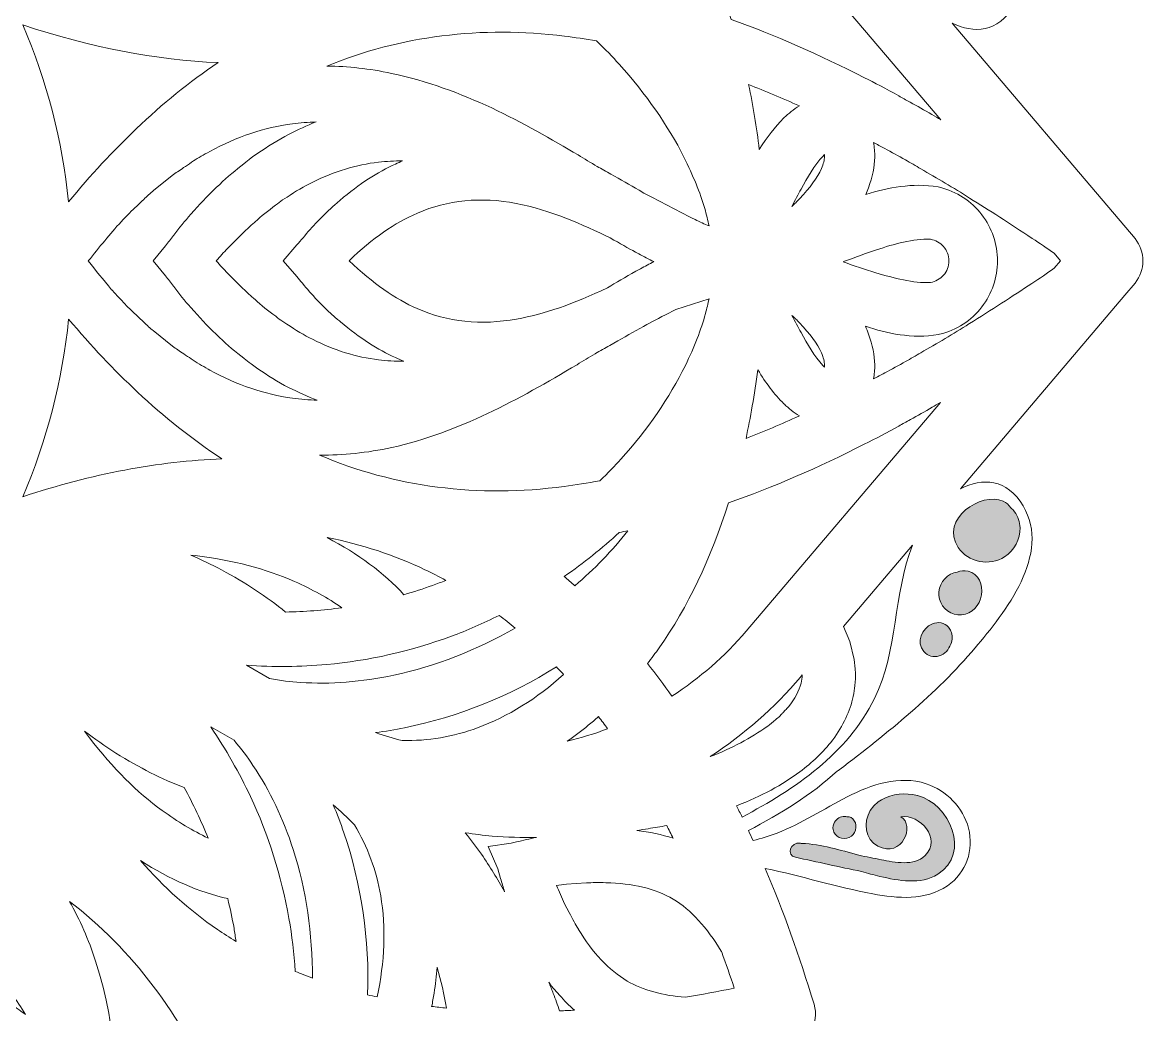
# Model space of a CAD drawing. Header units: millimetres. Extents: x -197 to 1097, y -667 to 136.
# Drawn here: x 449 to 578.5, y -138.4 to -24.1 of the extents above; entities that cross this region are included whole.
import ezdxf

# ---------------------------------------------------------------- set-up
doc = ezdxf.new("R2010")
doc.units = ezdxf.units.MM
doc.header["$MEASUREMENT"] = 0
doc.layers.add('engraving', color=7, linetype='Continuous')
doc.layers.add('Layer 5', color=7, linetype='Continuous')

# ---------------------------------------------------------------- blocks, each defined once
blk = doc.blocks.new('block 2')
at = {"layer": 'engraving'}
h = blk.add_hatch(color=1, dxfattribs=at)
h.dxf.hatch_style = 2
edge = h.paths.add_edge_path()
edge.add_spline(control_points=[(563.37, -80.45), (563.24, -80.27), (563.1, -80.12), (562.95, -79.99), (562.71, -79.65), (562.4, -79.4), (562.05, -79.24), (559.53, -78.1), (554.73, -81.27), (556.86, -84.55), (558, -86.31), (560.49, -86.74), (562.22, -85.63), (563.35, -84.9), (564.03, -83.58), (563.99, -82.28), (563.97, -81.64), (563.78, -81.01), (563.37, -80.45)], knot_values=[0, 0, 0, 0, 1, 1, 1, 2, 2, 2, 3, 3, 3, 4, 4, 4, 5, 5, 5, 6, 6, 6, 6], degree=3, periodic=1)
h = blk.add_hatch(color=1, dxfattribs=at)
h.dxf.hatch_style = 2
edge = h.paths.add_edge_path()
edge.add_spline(control_points=[(558.01, -87.3), (557.58, -87.2), (557.15, -87.24), (556.76, -87.39), (556.49, -87.43), (556.23, -87.51), (555.99, -87.64), (554.96, -88.18), (554.4, -89.37), (554.7, -90.51), (555.01, -91.64), (556.07, -92.41), (557.24, -92.33), (558.5, -92.24), (559.36, -91.23), (559.55, -90.03), (559.74, -88.86), (559.25, -87.6), (558.01, -87.3)], knot_values=[0, 0, 0, 0, 1, 1, 1, 2, 2, 2, 3, 3, 3, 4, 4, 4, 5, 5, 5, 6, 6, 6, 6], degree=3, periodic=1)
h = blk.add_hatch(color=1, dxfattribs=at)
h.dxf.hatch_style = 2
edge = h.paths.add_edge_path()
edge.add_spline(control_points=[(554.68, -97.06), (555.33, -96.86), (555.77, -96.31), (556.02, -95.7), (556.22, -95.21), (556.26, -94.65), (556.01, -94.2), (555.95, -94.03), (555.87, -93.88), (555.76, -93.75), (555.3, -93.2), (554.54, -93.09), (553.89, -93.36), (552.65, -93.87), (551.98, -95.45), (552.92, -96.55), (553.36, -97.06), (554.04, -97.26), (554.68, -97.06)], knot_values=[0, 0, 0, 0, 1, 1, 1, 2, 2, 2, 3, 3, 3, 4, 4, 4, 5, 5, 5, 6, 6, 6, 6], degree=3, periodic=1)
h = blk.add_hatch(color=1, dxfattribs=at)
h.dxf.hatch_style = 2
edge = h.paths.add_edge_path()
edge.add_spline(control_points=[(552.19, -113.13), (552.17, -113.13), (552.15, -113.13), (552.13, -113.12), (550.83, -112.8), (549.24, -112.93), (548.03, -113.63), (547.51, -113.93), (547.05, -114.35), (546.73, -114.88), (545.91, -116.22), (546.12, -118.2), (547.59, -118.96), (550.45, -120.43), (551.91, -116.55), (550.27, -115.59), (552.43, -115.29), (555.02, -118.07), (553.05, -120.06), (551.79, -121.33), (549.51, -120.82), (548.02, -120.54), (547.14, -120.37), (546.27, -120.2), (545.4, -120.03), (543.26, -119.4), (541.13, -118.78), (538.84, -118.65), (538.81, -118.65), (538.78, -118.66), (538.75, -118.66), (538.71, -118.65), (538.67, -118.64), (538.64, -118.64), (537.56, -118.42), (537.01, -120.04), (538.1, -120.26), (540.63, -120.77), (543.17, -121.39), (545.72, -121.89), (546.42, -122.09), (547.13, -122.29), (547.85, -122.46), (549.95, -122.95), (552.54, -123.44), (554.52, -122.21), (558.39, -119.78), (555.83, -114.09), (552.19, -113.13)], knot_values=[0, 0, 0, 0, 1, 1, 1, 2, 2, 2, 3, 3, 3, 4, 4, 4, 5, 5, 5, 6, 6, 6, 7, 7, 7, 8, 8, 8, 9, 9, 9, 10, 10, 10, 11, 11, 11, 12, 12, 12, 13, 13, 13, 14, 14, 14, 15, 15, 15, 16, 16, 16, 16], degree=3, periodic=1)
h = blk.add_hatch(color=1, dxfattribs=at)
h.dxf.hatch_style = 2
edge = h.paths.add_edge_path()
edge.add_spline(control_points=[(544.31, -117.96), (545.01, -117.65), (545.31, -116.67), (544.89, -116.04), (544.68, -115.73), (544.38, -115.56), (544.03, -115.6), (543.95, -115.58), (543.88, -115.56), (543.79, -115.56), (543.79, -115.56), (543.79, -115.56), (543.79, -115.56), (543.29, -115.52), (542.86, -115.8), (542.62, -116.21), (542.47, -116.46), (542.4, -116.77), (542.45, -117.07), (542.59, -117.91), (543.56, -118.3), (544.31, -117.96)], knot_values=[0, 0, 0, 0, 1, 1, 1, 2, 2, 2, 3, 3, 3, 4, 4, 4, 5, 5, 5, 6, 6, 6, 7, 7, 7, 7], degree=3, periodic=1)
at = {"layer": 'engraving', "lineweight": 0}
for points, knots in [([(563.37, -80.45), (563.24, -80.27), (563.1, -80.12), (562.95, -79.99), (562.71, -79.65), (562.4, -79.4), (562.05, -79.24), (559.53, -78.1), (554.73, -81.27), (556.86, -84.55), (558, -86.31), (560.49, -86.74), (562.22, -85.63), (563.35, -84.9), (564.03, -83.58), (563.99, -82.28), (563.97, -81.64), (563.78, -81.01), (563.37, -80.45)], [0, 0, 0, 0, 1, 1, 1, 2, 2, 2, 3, 3, 3, 4, 4, 4, 5, 5, 5, 6, 6, 6, 6]), ([(558.01, -87.3), (557.58, -87.2), (557.15, -87.24), (556.76, -87.39), (556.49, -87.43), (556.23, -87.51), (555.99, -87.64), (554.96, -88.18), (554.4, -89.37), (554.7, -90.51), (555.01, -91.64), (556.07, -92.41), (557.24, -92.33), (558.5, -92.24), (559.36, -91.23), (559.55, -90.03), (559.74, -88.86), (559.25, -87.6), (558.01, -87.3)], [0, 0, 0, 0, 1, 1, 1, 2, 2, 2, 3, 3, 3, 4, 4, 4, 5, 5, 5, 6, 6, 6, 6]), ([(554.68, -97.06), (555.33, -96.86), (555.77, -96.31), (556.02, -95.7), (556.22, -95.21), (556.26, -94.65), (556.01, -94.2), (555.95, -94.03), (555.87, -93.88), (555.76, -93.75), (555.3, -93.2), (554.54, -93.09), (553.89, -93.36), (552.65, -93.87), (551.98, -95.45), (552.92, -96.55), (553.36, -97.06), (554.04, -97.26), (554.68, -97.06)], [0, 0, 0, 0, 1, 1, 1, 2, 2, 2, 3, 3, 3, 4, 4, 4, 5, 5, 5, 6, 6, 6, 6]), ([(552.19, -113.13), (552.17, -113.13), (552.15, -113.13), (552.13, -113.12), (550.83, -112.8), (549.24, -112.93), (548.03, -113.63), (547.51, -113.93), (547.05, -114.35), (546.73, -114.88), (545.91, -116.22), (546.12, -118.2), (547.59, -118.96), (550.45, -120.43), (551.91, -116.55), (550.27, -115.59), (552.43, -115.29), (555.02, -118.07), (553.05, -120.06), (551.79, -121.33), (549.51, -120.82), (548.02, -120.54), (547.14, -120.37), (546.27, -120.2), (545.4, -120.03), (543.26, -119.4), (541.13, -118.78), (538.84, -118.65), (538.81, -118.65), (538.78, -118.66), (538.75, -118.66), (538.71, -118.65), (538.67, -118.64), (538.64, -118.64), (537.56, -118.42), (537.01, -120.04), (538.1, -120.26), (540.63, -120.77), (543.17, -121.39), (545.72, -121.89), (546.42, -122.09), (547.13, -122.29), (547.85, -122.46), (549.95, -122.95), (552.54, -123.44), (554.52, -122.21), (558.39, -119.78), (555.83, -114.09), (552.19, -113.13)], [0, 0, 0, 0, 1, 1, 1, 2, 2, 2, 3, 3, 3, 4, 4, 4, 5, 5, 5, 6, 6, 6, 7, 7, 7, 8, 8, 8, 9, 9, 9, 10, 10, 10, 11, 11, 11, 12, 12, 12, 13, 13, 13, 14, 14, 14, 15, 15, 15, 16, 16, 16, 16]), ([(544.31, -117.96), (545.01, -117.65), (545.31, -116.67), (544.89, -116.04), (544.68, -115.73), (544.38, -115.56), (544.03, -115.6), (543.95, -115.58), (543.88, -115.56), (543.79, -115.56), (543.79, -115.56), (543.79, -115.56), (543.79, -115.56), (543.29, -115.52), (542.86, -115.8), (542.62, -116.21), (542.47, -116.46), (542.4, -116.77), (542.45, -117.07), (542.59, -117.91), (543.56, -118.3), (544.31, -117.96)], [0, 0, 0, 0, 1, 1, 1, 2, 2, 2, 3, 3, 3, 4, 4, 4, 5, 5, 5, 6, 6, 6, 7, 7, 7, 7])]:
    blk.add_open_spline(points, degree=3, knots=knots, dxfattribs=at)

msp = doc.modelspace()

# ---------------------------------------------------------------- linework, layer by layer
at = {"layer": 'Layer 5', "lineweight": 0}
for points, knots in [([(577.26, -48.98), (577.26, -48.98), (556.16, -24.14), (556.16, -24.14), (558.66, -25.37), (561.46, -25.24), (563.31, -22.13), (566.59, -16.58), (561.23, -9.82), (557.77, -5.76), (553.22, -0.39), (547.68, 4.04), (542.12, 8.3), (542.05, 8.35), (541.99, 8.38), (541.92, 8.41), (539.24, 10.86), (536.13, 12.85), (532.93, 14.61), (533.15, 15.09), (533.37, 15.57), (533.59, 16.05), (534.04, 15.91), (534.5, 15.76), (534.95, 15.58), (537.78, 14.45), (540.34, 12.81), (543.03, 11.41), (545.81, 9.98), (549.04, 8.88), (552.11, 9.89), (554.45, 10.66), (556.4, 12.63), (557, 15.01), (557.64, 17.52), (556.78, 20.13), (554.58, 21.64), (552.02, 23.39), (548.84, 23.11), (545.98, 22.58), (542.37, 21.91), (538.84, 20.85), (535.28, 20.02), (537.09, 24.45), (538.75, 29.15), (540.25, 34.11), (540.57, 35.17), (540.43, 36.35), (539.86, 37.34), (539.29, 38.32), (538.34, 39.04), (537.25, 39.29), (531.4, 40.66), (525.73, 41.67), (520.3, 42.32), (523.17, 45.55), (526.39, 48.49), (529.22, 51.79), (531.11, 54), (532.93, 56.62), (532.7, 59.71), (532.5, 62.37), (530.67, 64.42), (528.17, 65.12), (525.81, 65.79), (523.13, 65.09), (521.29, 63.45), (518.88, 61.29), (518.22, 57.94), (518.07, 54.82), (517.93, 51.79), (518.07, 48.75), (517.64, 45.74), (517.49, 44.69), (517.24, 43.67), (516.92, 42.68), (516.53, 42.71), (516.13, 42.76), (515.74, 42.79), (515.91, 46.98), (515.82, 51.27), (514.92, 55.37), (514.92, 55.43), (514.93, 55.51), (514.91, 55.59), (514.01, 62.54), (512.94, 69.55), (510.57, 76.17), (508.78, 81.2), (505.61, 89.22), (499.16, 89.15), (495.82, 89.11), (494.27, 87.09), (493.91, 84.59), (493.91, 84.59), (484.42, 111.18), (484.42, 111.18), (484.42, 111.18), (483.8, 112.89), (483.8, 112.89), (483.1, 114.68), (481.28, 115.73), (479.35, 115.44), (479.35, 115.44), (446.04, 109.36), (446.04, 109.36), (448.87, 110.84), (450.71, 113.54), (448.72, 117.06), (445.56, 122.68), (437.03, 121.42), (431.78, 120.46), (424.86, 119.19), (418.25, 116.62), (411.78, 113.92), (411.71, 113.89), (411.65, 113.85), (411.59, 113.81), (408.18, 112.73), (404.95, 111.07), (401.88, 109.22), (401.57, 109.66), (401.25, 110.1), (400.93, 110.54), (401.24, 110.82), (401.56, 111.1), (401.89, 111.36), (404.29, 113.24), (406.99, 114.64), (409.54, 116.28), (412.17, 117.96), (414.73, 120.21), (415.4, 123.38), (415.91, 125.79), (415.17, 128.46), (413.41, 130.17), (411.56, 131.98), (408.87, 132.54), (406.46, 131.38), (403.67, 130.04), (402.31, 127.15), (401.35, 124.41), (400.15, 121.01), (399.3, 117.5), (398.27, 114.06), (395.43, 117.68), (392.31, 121.32), (388.91, 124.94), (388.15, 125.75), (387.06, 126.21), (385.92, 126.21), (384.78, 126.21), (383.69, 125.75), (382.93, 124.93), (378.72, 120.45), (374.93, 115.95), (371.6, 111.47), (370.12, 115.75), (369.18, 120.22), (367.66, 124.5), (366.7, 127.24), (365.34, 130.13), (362.55, 131.47), (360.14, 132.63), (357.45, 132.07), (355.6, 130.26), (353.84, 128.55), (353.1, 125.88), (353.61, 123.46), (354.28, 120.3), (356.84, 118.05), (359.47, 116.36), (362.02, 114.73), (364.72, 113.33), (367.12, 111.45), (368.09, 110.68), (368.95, 109.82), (369.74, 108.91), (369.54, 108.62), (369.34, 108.34), (369.14, 108.05), (369.13, 108.06), (369.11, 108.07), (369.1, 108.08), (365.45, 110.42), (361.56, 112.59), (357.42, 113.9), (357.36, 113.94), (357.3, 113.98), (357.23, 114.01), (350.76, 116.7), (344.15, 119.28), (337.23, 120.54), (331.98, 121.5), (323.45, 122.77), (320.29, 117.15), (318.55, 114.07), (319.74, 111.62), (321.96, 110.06), (321.96, 110.06), (294.25, 115.12), (294.25, 115.12), (294.25, 115.12), (292.46, 115.44), (292.46, 115.44), (290.56, 115.73), (288.74, 114.68), (288.03, 112.87), (288.03, 112.87), (275.71, 78.36), (275.71, 78.36), (276.97, 82.41), (276.15, 87.37), (270.89, 87.43), (264.45, 87.5), (261.28, 79.48), (259.48, 74.45), (257.12, 67.83), (256.04, 60.81), (255.14, 53.86), (255.13, 53.78), (255.13, 53.71), (255.14, 53.64), (254.35, 50.05), (254.18, 46.31), (254.27, 42.62), (253.75, 42.56), (253.24, 42.52), (252.72, 42.46), (252.6, 42.97), (252.49, 43.49), (252.42, 44.02), (251.98, 47.03), (252.12, 50.07), (251.98, 53.1), (251.84, 56.22), (251.17, 59.56), (248.76, 61.72), (246.93, 63.37), (244.25, 64.07), (241.88, 63.4), (239.39, 62.7), (237.56, 60.65), (237.36, 57.99), (237.12, 54.9), (238.95, 52.28), (240.84, 50.07), (243.27, 47.23), (246.01, 44.65), (248.55, 41.93), (244.04, 41.28), (239.37, 40.41), (234.59, 39.29), (233.5, 39.04), (232.55, 38.32), (231.98, 37.34), (231.41, 36.35), (231.27, 35.17), (231.59, 34.11), (233.35, 28.31), (235.32, 22.84), (237.5, 17.78), (232.94, 18.63), (228.5, 20.09), (223.92, 20.94), (221.07, 21.48), (217.88, 21.75), (215.33, 20), (213.12, 18.49), (212.26, 15.89), (212.9, 13.38), (213.5, 11), (215.45, 9.02), (217.79, 8.26), (220.87, 7.25), (224.1, 8.34), (226.87, 9.78), (229.56, 11.17), (232.13, 12.81), (234.95, 13.94), (236.19, 14.44), (237.45, 14.77), (238.73, 15), (238.87, 14.69), (239.01, 14.38), (239.16, 14.07), (239.06, 14.06), (238.96, 14.03), (238.86, 13.98), (235.01, 11.98), (231.19, 9.7), (227.98, 6.77), (227.91, 6.75), (227.85, 6.71), (227.79, 6.66), (222.22, 2.41), (216.68, -2.03), (212.13, -7.39), (208.67, -11.46), (203.31, -18.21), (206.6, -23.76), (208.71, -27.33), (212.09, -26.98), (214.83, -25.15), (214.83, -25.15), (195.76, -47.59), (195.76, -47.59), (195.76, -47.59), (194.58, -48.98), (194.58, -48.98), (193.38, -50.49), (193.38, -52.59), (194.6, -54.11), (194.6, -54.11), (217.81, -81.43), (217.81, -81.43), (214.93, -78.44), (210.29, -76.92), (207.64, -81.4), (204.36, -86.94), (209.72, -93.7), (213.17, -97.77), (217.73, -103.13), (223.27, -107.56), (228.83, -111.82), (228.9, -111.87), (228.96, -111.9), (229.02, -111.93), (231.86, -114.52), (235.18, -116.61), (238.57, -118.43), (238.37, -118.87), (238.17, -119.31), (237.97, -119.76), (237.31, -119.58), (236.65, -119.36), (236, -119.1), (233.17, -117.97), (230.61, -116.33), (227.91, -114.94), (225.14, -113.5), (221.91, -112.41), (218.84, -113.42), (216.5, -114.18), (214.55, -116.16), (213.95, -118.53), (213.31, -121.04), (214.17, -123.65), (216.37, -125.16), (218.93, -126.91), (222.11, -126.64), (224.97, -126.1), (228.84, -125.38), (232.62, -124.23), (236.45, -123.37), (234.68, -127.72), (233.06, -132.33), (231.59, -137.18), (231.27, -138.25), (231.41, -139.43), (231.98, -140.41), (232.55, -141.4), (233.5, -142.11), (234.59, -142.37), (240.28, -143.7), (245.8, -144.69), (251.09, -145.34), (248.12, -148.78), (244.7, -151.85), (241.73, -155.32), (239.84, -157.53), (238.01, -160.14), (238.25, -163.23), (238.45, -165.9), (240.28, -167.94), (242.78, -168.65), (245.14, -169.31), (247.82, -168.61), (249.66, -166.97), (252.07, -164.81), (252.73, -161.47), (252.88, -158.35), (253.02, -155.32), (252.88, -152.28), (253.31, -149.26), (253.49, -148.02), (253.8, -146.84), (254.21, -145.68), (254.55, -145.72), (254.9, -145.75), (255.24, -145.78), (255.24, -145.81), (255.23, -145.84), (255.23, -145.87), (255.03, -150.2), (255.1, -154.65), (256.03, -158.89), (256.03, -158.96), (256.02, -159.03), (256.03, -159.11), (256.94, -166.06), (258.01, -173.07), (260.37, -179.7), (262.17, -184.72), (265.34, -192.75), (271.78, -192.67), (276.54, -192.62), (277.67, -188.56), (276.91, -184.8), (276.91, -184.8), (287.42, -214.25), (287.42, -214.25), (287.42, -214.25), (288.04, -215.96), (288.04, -215.96), (288.74, -217.76), (290.56, -218.81), (292.49, -218.52), (292.49, -218.52), (325.96, -212.4), (325.96, -212.4), (322.57, -213.73), (320.01, -216.64), (322.22, -220.59), (325.38, -226.2), (333.92, -224.94), (339.17, -223.98), (346.09, -222.72), (352.7, -220.14), (359.17, -217.45), (359.24, -217.42), (359.3, -217.38), (359.36, -217.34), (363.08, -216.16), (366.59, -214.29), (369.91, -212.23), (370.18, -212.61), (370.46, -212.99), (370.74, -213.37), (370.21, -213.91), (369.66, -214.41), (369.06, -214.88), (366.66, -216.76), (363.96, -218.16), (361.4, -219.8), (358.78, -221.48), (356.21, -223.73), (355.55, -226.9), (355.04, -229.31), (355.78, -231.98), (357.54, -233.7), (359.39, -235.5), (362.08, -236.07), (364.49, -234.91), (367.28, -233.57), (368.63, -230.68), (369.6, -227.93), (370.94, -224.16), (371.83, -220.24), (373.04, -216.44), (376.01, -220.29), (379.32, -224.16), (382.93, -228.01), (383.69, -228.82), (384.78, -229.29), (385.92, -229.29), (387.06, -229.29), (388.15, -228.82), (388.91, -228.01), (392.82, -223.85), (396.36, -219.67), (399.52, -215.51), (400.9, -219.63), (401.83, -223.91), (403.28, -228.02), (404.25, -230.76), (405.6, -233.66), (408.4, -235), (410.81, -236.15), (413.5, -235.59), (415.35, -233.79), (417.11, -232.07), (417.84, -229.4), (417.34, -226.99), (416.67, -223.82), (414.11, -221.57), (411.48, -219.89), (408.93, -218.25), (406.22, -216.85), (403.83, -214.97), (402.99, -214.31), (402.22, -213.58), (401.52, -212.8), (401.75, -212.48), (401.98, -212.15), (402.21, -211.83), (405.76, -214.08), (409.52, -216.15), (413.53, -217.43), (413.58, -217.47), (413.65, -217.5), (413.72, -217.54), (420.19, -220.23), (426.8, -222.81), (433.72, -224.07), (438.97, -225.03), (447.5, -226.29), (450.66, -220.68), (452.78, -216.9), (450.53, -214.08), (447.36, -212.68), (447.36, -212.68), (477.59, -218.2), (477.59, -218.2), (477.59, -218.2), (479.38, -218.52), (479.38, -218.52), (481.28, -218.8), (483.1, -217.75), (483.81, -215.94), (483.81, -215.94), (494.72, -185.4), (494.72, -185.4), (494.79, -188.34), (496.28, -190.91), (500.06, -190.95), (506.5, -191.02), (509.67, -183), (511.47, -177.97), (513.83, -171.35), (514.9, -164.34), (515.81, -157.39), (515.82, -157.31), (515.82, -157.24), (515.81, -157.17), (516.63, -153.45), (516.78, -149.59), (516.67, -145.78), (517.16, -145.73), (517.65, -145.69), (518.14, -145.64), (518.3, -146.26), (518.44, -146.89), (518.53, -147.54), (518.96, -150.56), (518.82, -153.6), (518.96, -156.63), (519.11, -159.75), (519.78, -163.09), (522.19, -165.25), (524.02, -166.89), (526.7, -167.59), (529.06, -166.92), (531.56, -166.22), (533.39, -164.17), (533.59, -161.51), (533.83, -158.42), (532, -155.8), (530.11, -153.59), (527.59, -150.65), (524.75, -148), (522.14, -145.16), (527.01, -144.51), (532.06, -143.58), (537.26, -142.37), (538.34, -142.11), (539.29, -141.4), (539.86, -140.41), (540.43, -139.43), (540.57, -138.25), (540.25, -137.18), (538.57, -131.64), (536.69, -126.41), (534.63, -121.54), (538.78, -122.4), (542.85, -123.69), (547.02, -124.47), (549.88, -125), (553.07, -125.28), (555.62, -123.53), (557.83, -122.02), (558.69, -119.41), (558.05, -116.9), (557.44, -114.52), (555.5, -112.55), (553.16, -111.78), (550.08, -110.77), (546.85, -111.87), (544.08, -113.3), (541.38, -114.7), (538.82, -116.34), (536, -117.47), (535.08, -117.83), (534.16, -118.11), (533.22, -118.32), (533.05, -117.94), (532.87, -117.56), (532.7, -117.18), (536.34, -115.26), (539.93, -113.07), (542.97, -110.3), (543.03, -110.27), (543.1, -110.24), (543.16, -110.19), (548.73, -105.93), (554.26, -101.5), (558.82, -96.13), (562.27, -92.07), (567.64, -85.31), (564.35, -79.77), (562.49, -76.62), (559.66, -76.52), (557.13, -77.79), (557.13, -77.79), (576.08, -55.48), (576.08, -55.48), (576.08, -55.48), (577.26, -54.09), (577.26, -54.09), (578.46, -52.59), (578.46, -50.49), (577.26, -48.98)], [0, 0, 0, 0, 1, 1, 1, 2, 2, 2, 3, 3, 3, 4, 4, 4, 5, 5, 5, 6, 6, 6, 7, 7, 7, 8, 8, 8, 9, 9, 9, 10, 10, 10, 11, 11, 11, 12, 12, 12, 13, 13, 13, 14, 14, 14, 15, 15, 15, 16, 16, 16, 17, 17, 17, 18, 18, 18, 19, 19, 19, 20, 20, 20, 21, 21, 21, 22, 22, 22, 23, 23, 23, 24, 24, 24, 25, 25, 25, 26, 26, 26, 27, 27, 27, 28, 28, 28, 29, 29, 29, 30, 30, 30, 31, 31, 31, 32, 32, 32, 33, 33, 33, 34, 34, 34, 35, 35, 35, 36, 36, 36, 37, 37, 37, 38, 38, 38, 39, 39, 39, 40, 40, 40, 41, 41, 41, 42, 42, 42, 43, 43, 43, 44, 44, 44, 45, 45, 45, 46, 46, 46, 47, 47, 47, 48, 48, 48, 49, 49, 49, 50, 50, 50, 51, 51, 51, 52, 52, 52, 53, 53, 53, 54, 54, 54, 55, 55, 55, 56, 56, 56, 57, 57, 57, 58, 58, 58, 59, 59, 59, 60, 60, 60, 61, 61, 61, 62, 62, 62, 63, 63, 63, 64, 64, 64, 65, 65, 65, 66, 66, 66, 67, 67, 67, 68, 68, 68, 69, 69, 69, 70, 70, 70, 71, 71, 71, 72, 72, 72, 73, 73, 73, 74, 74, 74, 75, 75, 75, 76, 76, 76, 77, 77, 77, 78, 78, 78, 79, 79, 79, 80, 80, 80, 81, 81, 81, 82, 82, 82, 83, 83, 83, 84, 84, 84, 85, 85, 85, 86, 86, 86, 87, 87, 87, 88, 88, 88, 89, 89, 89, 90, 90, 90, 91, 91, 91, 92, 92, 92, 93, 93, 93, 94, 94, 94, 95, 95, 95, 96, 96, 96, 97, 97, 97, 98, 98, 98, 99, 99, 99, 100, 100, 100, 101, 101, 101, 102, 102, 102, 103, 103, 103, 104, 104, 104, 105, 105, 105, 106, 106, 106, 107, 107, 107, 108, 108, 108, 109, 109, 109, 110, 110, 110, 111, 111, 111, 112, 112, 112, 113, 113, 113, 114, 114, 114, 115, 115, 115, 116, 116, 116, 117, 117, 117, 118, 118, 118, 119, 119, 119, 120, 120, 120, 121, 121, 121, 122, 122, 122, 123, 123, 123, 124, 124, 124, 125, 125, 125, 126, 126, 126, 127, 127, 127, 128, 128, 128, 129, 129, 129, 130, 130, 130, 131, 131, 131, 132, 132, 132, 133, 133, 133, 134, 134, 134, 135, 135, 135, 136, 136, 136, 137, 137, 137, 138, 138, 138, 139, 139, 139, 140, 140, 140, 141, 141, 141, 142, 142, 142, 143, 143, 143, 144, 144, 144, 145, 145, 145, 146, 146, 146, 147, 147, 147, 148, 148, 148, 149, 149, 149, 150, 150, 150, 151, 151, 151, 152, 152, 152, 153, 153, 153, 154, 154, 154, 155, 155, 155, 156, 156, 156, 157, 157, 157, 158, 158, 158, 159, 159, 159, 160, 160, 160, 161, 161, 161, 162, 162, 162, 163, 163, 163, 164, 164, 164, 165, 165, 165, 166, 166, 166, 167, 167, 167, 168, 168, 168, 169, 169, 169, 170, 170, 170, 171, 171, 171, 172, 172, 172, 173, 173, 173, 174, 174, 174, 175, 175, 175, 176, 176, 176, 177, 177, 177, 178, 178, 178, 179, 179, 179, 180, 180, 180, 181, 181, 181, 182, 182, 182, 183, 183, 183, 184, 184, 184, 185, 185, 185, 186, 186, 186, 187, 187, 187, 188, 188, 188, 189, 189, 189, 190, 190, 190, 191, 191, 191, 192, 192, 192, 193, 193, 193, 194, 194, 194, 195, 195, 195, 196, 196, 196, 197, 197, 197, 198, 198, 198, 199, 199, 199, 200, 200, 200, 201, 201, 201, 202, 202, 202, 203, 203, 203, 204, 204, 204, 205, 205, 205, 206, 206, 206, 207, 207, 207, 207]), ([(554.86, -35.28), (554.52, -35.08), (554.18, -34.88), (553.82, -34.66), (552.98, -34.17), (552.14, -33.71), (551.33, -33.26), (551.33, -33.26), (551.26, -33.23), (551.26, -33.23), (550.84, -33), (550.42, -32.76), (550.01, -32.54), (548.57, -31.72), (547.15, -30.99), (546.07, -30.45), (540.84, -27.76), (535.68, -25.5), (530.71, -23.74), (528.64, -17.29), (525.86, -11.61), (522.46, -6.87), (522.04, -6.28), (521.59, -5.7), (521.11, -5.09), (522.04, -3.91), (522.96, -2.66), (523.86, -1.37), (527.08, -3.45), (529.96, -5.98), (532.44, -8.89), (532.44, -8.89), (554.86, -35.28), (554.86, -35.28)], [0, 0, 0, 0, 1, 1, 1, 2, 2, 2, 3, 3, 3, 4, 4, 4, 5, 5, 5, 6, 6, 6, 7, 7, 7, 8, 8, 8, 9, 9, 9, 10, 10, 10, 11, 11, 11, 11]), ([(471.57, -28.7), (468.27, -30.91), (465.11, -33.47), (462.16, -36.3), (459.45, -38.89), (456.87, -41.66), (454.33, -44.75), (453.63, -37.77), (451.82, -30.79), (449.06, -24.36), (456.87, -26.94), (464.43, -28.4), (471.57, -28.7)], [0, 0, 0, 0, 1, 1, 1, 2, 2, 2, 3, 3, 3, 4, 4, 4, 4]), ([(526.55, -46.79), (525.39, -46.22), (524.19, -45.59), (523.03, -44.97), (522.25, -44.56), (521.46, -44.14), (520.65, -43.73), (520.65, -43.73), (520.08, -43.4), (520.08, -43.4), (519.03, -42.79), (517.94, -42.16), (516.83, -41.54), (516.3, -41.24), (515.76, -40.94), (515.25, -40.66), (514.52, -40.22), (513.79, -39.77), (513.07, -39.34), (506.96, -35.7), (499.76, -31.67), (491.56, -29.94), (489.01, -29.4), (486.51, -29.12), (484.1, -29.1), (492.43, -25.65), (502.01, -24.42), (511.48, -25.65), (512.68, -25.8), (513.89, -25.98), (515.18, -26.2), (516.2, -27.17), (517.03, -28.03), (517.79, -28.87), (520.91, -32.36), (523.42, -35.96), (525.26, -39.58), (526.32, -41.73), (527.11, -43.67), (527.65, -45.5), (527.85, -46.21), (528.01, -46.87), (528.15, -47.52), (527.61, -47.29), (527.08, -47.04), (526.55, -46.79)], [0, 0, 0, 0, 1, 1, 1, 2, 2, 2, 3, 3, 3, 4, 4, 4, 5, 5, 5, 6, 6, 6, 7, 7, 7, 8, 8, 8, 9, 9, 9, 10, 10, 10, 11, 11, 11, 12, 12, 12, 13, 13, 13, 14, 14, 14, 15, 15, 15, 15]), ([(532.71, -31.23), (534.63, -31.97), (536.57, -32.78), (538.56, -33.69), (537.88, -34.08), (537.31, -34.57), (536.81, -35.03), (536.81, -35.03), (536.74, -35.1), (536.74, -35.1), (535.74, -36.11), (534.83, -37.28), (533.94, -38.71), (533.63, -36.13), (533.23, -33.65), (532.71, -31.23)], [0, 0, 0, 0, 1, 1, 1, 2, 2, 2, 3, 3, 3, 4, 4, 4, 5, 5, 5, 5]), ([(479.75, -36.95), (478.43, -37.61), (477.27, -38.39), (476.14, -39.15), (476.14, -39.15), (475.54, -39.55), (475.54, -39.55), (475.54, -39.55), (475.37, -39.68), (475.37, -39.68), (475.1, -39.9), (474.82, -40.12), (474.53, -40.35), (473.61, -41.08), (472.65, -41.83), (471.75, -42.73), (470.65, -43.7), (469.72, -44.74), (468.81, -45.74), (468.81, -45.74), (468.44, -46.15), (468.44, -46.15), (467.72, -46.95), (467.08, -47.78), (466.45, -48.59), (466.45, -48.59), (466.42, -48.62), (466.42, -48.62), (466.11, -49.02), (465.81, -49.42), (465.49, -49.8), (465.49, -49.8), (464.08, -51.54), (464.08, -51.54), (464.08, -51.54), (465.49, -53.27), (465.49, -53.27), (465.8, -53.65), (466.1, -54.04), (466.42, -54.45), (466.42, -54.45), (466.45, -54.49), (466.45, -54.49), (467.07, -55.29), (467.71, -56.13), (468.43, -56.92), (468.43, -56.92), (468.81, -57.34), (468.81, -57.34), (469.71, -58.35), (470.64, -59.39), (471.73, -60.35), (472.64, -61.26), (473.6, -62.02), (474.53, -62.75), (474.53, -62.75), (474.58, -62.79), (474.58, -62.79), (474.84, -63), (475.1, -63.2), (475.36, -63.41), (475.36, -63.41), (476.14, -63.96), (476.14, -63.96), (477.27, -64.72), (478.43, -65.51), (479.69, -66.12), (480.78, -66.68), (481.88, -67.18), (483, -67.6), (482.04, -67.57), (481.08, -67.49), (480.13, -67.36), (476.92, -66.92), (473.72, -65.83), (470.62, -64.12), (470.62, -64.12), (470.42, -64.01), (470.42, -64.01), (469.73, -63.63), (469.07, -63.27), (468.47, -62.84), (468.19, -62.64), (467.9, -62.45), (467.6, -62.25), (467.12, -61.94), (466.68, -61.64), (466.33, -61.38), (466.33, -61.38), (464.08, -59.57), (464.08, -59.57), (463.74, -59.31), (463.38, -58.96), (463, -58.59), (462.73, -58.33), (462.47, -58.08), (462.19, -57.83), (461.2, -56.94), (460.28, -55.93), (459.3, -54.87), (459.3, -54.87), (459.29, -54.86), (459.29, -54.86), (458.32, -53.7), (457.44, -52.62), (456.61, -51.55), (457.87, -49.95), (459.14, -48.43), (460.38, -47.03), (461.09, -46.28), (461.64, -45.72), (462.19, -45.23), (462.19, -45.23), (462.19, -45.23), (462.19, -45.23), (462.46, -44.99), (462.73, -44.73), (462.99, -44.47), (463.37, -44.1), (463.73, -43.75), (464.14, -43.44), (464.14, -43.44), (466.27, -41.72), (466.27, -41.72), (466.67, -41.41), (467.11, -41.12), (467.59, -40.8), (467.88, -40.6), (468.17, -40.41), (468.51, -40.17), (469.04, -39.79), (469.67, -39.45), (470.33, -39.09), (470.33, -39.09), (470.61, -38.94), (470.61, -38.94), (473.71, -37.24), (476.91, -36.17), (480.13, -35.75), (481.03, -35.63), (481.94, -35.56), (482.86, -35.53), (481.8, -35.94), (480.77, -36.42), (479.75, -36.95)], [0, 0, 0, 0, 1, 1, 1, 2, 2, 2, 3, 3, 3, 4, 4, 4, 5, 5, 5, 6, 6, 6, 7, 7, 7, 8, 8, 8, 9, 9, 9, 10, 10, 10, 11, 11, 11, 12, 12, 12, 13, 13, 13, 14, 14, 14, 15, 15, 15, 16, 16, 16, 17, 17, 17, 18, 18, 18, 19, 19, 19, 20, 20, 20, 21, 21, 21, 22, 22, 22, 23, 23, 23, 24, 24, 24, 25, 25, 25, 26, 26, 26, 27, 27, 27, 28, 28, 28, 29, 29, 29, 30, 30, 30, 31, 31, 31, 32, 32, 32, 33, 33, 33, 34, 34, 34, 35, 35, 35, 36, 36, 36, 37, 37, 37, 38, 38, 38, 39, 39, 39, 40, 40, 40, 41, 41, 41, 42, 42, 42, 43, 43, 43, 44, 44, 44, 45, 45, 45, 46, 46, 46, 47, 47, 47, 48, 48, 48, 48]), ([(567.94, -52.39), (567.12, -52.96), (566.27, -53.55), (565.36, -54.14), (563.16, -55.59), (560.66, -57.24), (558.15, -58.77), (558.15, -58.77), (558.11, -58.79), (558.11, -58.79), (556.32, -59.95), (554.41, -61.05), (552.57, -62.12), (551.97, -62.47), (551.37, -62.81), (550.81, -63.14), (550.02, -63.58), (549.2, -64.02), (548.4, -64.45), (547.96, -64.68), (547.53, -64.92), (547.1, -65.14), (547.21, -64.61), (547.26, -64.07), (547.24, -63.53), (547.22, -62.39), (546.99, -61.23), (546.53, -59.97), (546.42, -59.67), (546.31, -59.38), (546.18, -59.08), (548.66, -59.87), (551.51, -60.56), (554.61, -60.03), (554.61, -60.03), (554.73, -60), (554.73, -60), (556.67, -59.54), (558.39, -58.42), (559.59, -56.85), (560.75, -55.32), (561.39, -53.44), (561.39, -51.54), (561.39, -49.64), (560.75, -47.75), (559.59, -46.22), (558.4, -44.65), (556.68, -43.53), (554.72, -43.06), (554.72, -43.06), (554.55, -43.02), (554.55, -43.02), (551.55, -42.52), (548.8, -43.12), (546.23, -43.88), (546.33, -43.63), (546.44, -43.37), (546.53, -43.11), (546.99, -41.85), (547.22, -40.7), (547.24, -39.6), (547.26, -39.02), (547.21, -38.45), (547.09, -37.89), (547.51, -38.12), (547.93, -38.35), (548.35, -38.57), (548.35, -38.57), (548.41, -38.6), (548.41, -38.6), (549.16, -39.01), (550.01, -39.46), (550.78, -39.89), (551.37, -40.24), (551.97, -40.59), (552.57, -40.94), (554.41, -42.01), (556.32, -43.11), (558.17, -44.3), (560.49, -45.72), (562.72, -47.19), (565.4, -48.96), (566.26, -49.51), (567.11, -50.1), (567.93, -50.67), (567.93, -50.67), (568.66, -51.54), (568.66, -51.54), (568.66, -51.54), (567.94, -52.39), (567.94, -52.39)], [0, 0, 0, 0, 1, 1, 1, 2, 2, 2, 3, 3, 3, 4, 4, 4, 5, 5, 5, 6, 6, 6, 7, 7, 7, 8, 8, 8, 9, 9, 9, 10, 10, 10, 11, 11, 11, 12, 12, 12, 13, 13, 13, 14, 14, 14, 15, 15, 15, 16, 16, 16, 17, 17, 17, 18, 18, 18, 19, 19, 19, 20, 20, 20, 21, 21, 21, 22, 22, 22, 23, 23, 23, 24, 24, 24, 25, 25, 25, 26, 26, 26, 27, 27, 27, 28, 28, 28, 29, 29, 29, 30, 30, 30, 30]), ([(492.02, -40.38), (489.93, -41.32), (487.9, -42.64), (485.61, -44.57), (485.48, -44.68), (485.35, -44.8), (485.2, -44.92), (484.89, -45.19), (484.56, -45.47), (484.2, -45.82), (484.2, -45.82), (483.03, -47.01), (483.03, -47.01), (482.43, -47.61), (481.89, -48.24), (481.36, -48.88), (481.12, -49.16), (480.89, -49.45), (480.65, -49.71), (480.65, -49.71), (479.05, -51.52), (479.05, -51.52), (479.05, -51.52), (480.63, -53.34), (480.63, -53.34), (480.85, -53.59), (481.06, -53.84), (481.29, -54.12), (481.82, -54.77), (482.38, -55.44), (483, -56.05), (483, -56.05), (484.22, -57.29), (484.22, -57.29), (484.56, -57.62), (484.88, -57.9), (485.25, -58.21), (485.37, -58.31), (485.5, -58.42), (485.67, -58.57), (487.93, -60.46), (489.95, -61.77), (492.01, -62.69), (492.33, -62.83), (492.66, -62.98), (492.99, -63.11), (492.97, -63.11), (492.96, -63.11), (492.94, -63.11), (491.97, -63.11), (491.01, -63.05), (490.06, -62.94), (487.51, -62.64), (484.96, -61.85), (482.46, -60.58), (481.48, -60.11), (480.51, -59.49), (479.49, -58.84), (479.49, -58.84), (479.01, -58.54), (479.01, -58.54), (478.75, -58.34), (478.49, -58.14), (478.21, -57.93), (477.35, -57.29), (476.53, -56.68), (475.79, -55.97), (475.79, -55.97), (475.71, -55.9), (475.71, -55.9), (474.77, -55.11), (473.9, -54.22), (472.97, -53.27), (472.97, -53.27), (472.66, -52.96), (472.66, -52.96), (472.22, -52.51), (471.81, -52.05), (471.36, -51.54), (471.8, -51.03), (472.22, -50.56), (472.65, -50.12), (472.65, -50.12), (472.96, -49.8), (472.96, -49.8), (473.89, -48.85), (474.77, -47.96), (475.75, -47.13), (475.75, -47.13), (475.83, -47.05), (475.83, -47.05), (476.53, -46.38), (477.34, -45.77), (478.2, -45.13), (478.47, -44.92), (478.74, -44.72), (479, -44.51), (479, -44.51), (479.51, -44.19), (479.51, -44.19), (480.51, -43.55), (481.46, -42.94), (482.5, -42.46), (484.96, -41.23), (487.5, -40.46), (490.05, -40.17), (490.96, -40.07), (491.88, -40.02), (492.83, -40.02), (492.56, -40.13), (492.29, -40.25), (492.02, -40.38)], [0, 0, 0, 0, 1, 1, 1, 2, 2, 2, 3, 3, 3, 4, 4, 4, 5, 5, 5, 6, 6, 6, 7, 7, 7, 8, 8, 8, 9, 9, 9, 10, 10, 10, 11, 11, 11, 12, 12, 12, 13, 13, 13, 14, 14, 14, 15, 15, 15, 16, 16, 16, 17, 17, 17, 18, 18, 18, 19, 19, 19, 20, 20, 20, 21, 21, 21, 22, 22, 22, 23, 23, 23, 24, 24, 24, 25, 25, 25, 26, 26, 26, 27, 27, 27, 28, 28, 28, 29, 29, 29, 30, 30, 30, 31, 31, 31, 32, 32, 32, 33, 33, 33, 34, 34, 34, 35, 35, 35, 36, 36, 36, 37, 37, 37, 37]), ([(541.11, -40.9), (540.62, -41.99), (539.82, -43.09), (538.59, -44.38), (538.59, -44.38), (538.57, -44.4), (538.57, -44.4), (538.28, -44.7), (538, -44.99), (537.71, -45.26), (538.07, -44.54), (538.42, -43.89), (538.75, -43.28), (539.48, -41.99), (540.3, -40.52), (541.29, -39.46), (541.35, -39.4), (541.4, -39.35), (541.45, -39.3), (541.45, -39.36), (541.46, -39.43), (541.46, -39.5), (541.46, -39.9), (541.34, -40.39), (541.11, -40.9)], [0, 0, 0, 0, 1, 1, 1, 2, 2, 2, 3, 3, 3, 4, 4, 4, 5, 5, 5, 6, 6, 6, 7, 7, 7, 8, 8, 8, 8]), ([(494.55, -46.04), (497.98, -44.52), (501.91, -44.14), (505.92, -44.92), (509.88, -45.7), (513.63, -47.37), (516.77, -48.9), (517.91, -49.55), (518.81, -50.06), (519.69, -50.54), (519.69, -50.54), (520.05, -50.73), (520.05, -50.73), (520.62, -51.03), (521.2, -51.33), (521.79, -51.63), (521.26, -51.9), (520.75, -52.18), (520.24, -52.45), (520.24, -52.45), (519.71, -52.74), (519.71, -52.74), (518.53, -53.4), (517.4, -54.07), (516.45, -54.63), (512.49, -56.53), (509.16, -57.68), (505.97, -58.24), (501.92, -58.99), (497.97, -58.57), (494.52, -57.03), (491.99, -55.94), (489.41, -54.14), (486.67, -51.53), (489.4, -48.91), (491.92, -47.16), (494.55, -46.04)], [0, 0, 0, 0, 1, 1, 1, 2, 2, 2, 3, 3, 3, 4, 4, 4, 5, 5, 5, 6, 6, 6, 7, 7, 7, 8, 8, 8, 9, 9, 9, 10, 10, 10, 11, 11, 11, 12, 12, 12, 12]), ([(547.45, -50.26), (549.42, -49.62), (551.7, -48.94), (553.68, -49.05), (554.24, -49.15), (554.78, -49.46), (555.17, -49.88), (555.55, -50.31), (555.79, -50.94), (555.8, -51.52), (555.79, -52.15), (555.57, -52.76), (555.18, -53.19), (554.79, -53.62), (554.25, -53.93), (553.68, -54.03), (551.68, -54.14), (549.46, -53.53), (547.37, -52.9), (546.12, -52.52), (544.84, -52.09), (543.59, -51.66), (543.65, -51.64), (543.71, -51.61), (543.77, -51.59), (544.99, -51.14), (546.25, -50.67), (547.45, -50.26)], [0, 0, 0, 0, 1, 1, 1, 2, 2, 2, 3, 3, 3, 4, 4, 4, 5, 5, 5, 6, 6, 6, 7, 7, 7, 8, 8, 8, 9, 9, 9, 9]), ([(518, -74.38), (518, -74.38), (517.99, -74.38), (517.99, -74.38), (517.28, -75.17), (516.51, -75.97), (515.57, -76.88), (514.13, -77.15), (512.78, -77.36), (511.45, -77.52), (501.62, -78.87), (491.76, -77.59), (483.27, -73.91), (485.94, -73.95), (488.72, -73.66), (491.58, -73.04), (499.36, -71.3), (506.12, -67.54), (512.94, -63.5), (513.63, -63.08), (514.32, -62.66), (515.02, -62.24), (515.02, -62.24), (515.05, -62.22), (515.05, -62.22), (515.6, -61.92), (516.15, -61.61), (516.71, -61.3), (516.71, -61.3), (517.64, -60.77), (517.64, -60.77), (518.78, -60.12), (519.92, -59.47), (520.99, -58.87), (520.99, -58.87), (521.2, -58.76), (521.2, -58.76), (522.17, -58.25), (523.26, -57.68), (524.33, -57.14), (524.33, -57.14), (528.15, -55.92), (528.15, -55.92), (528.03, -56.47), (527.9, -57.03), (527.74, -57.62), (527.22, -59.49), (526.47, -61.44), (525.42, -63.59), (523.57, -67.34), (521.07, -70.97), (518, -74.38)], [0, 0, 0, 0, 1, 1, 1, 2, 2, 2, 3, 3, 3, 4, 4, 4, 5, 5, 5, 6, 6, 6, 7, 7, 7, 8, 8, 8, 9, 9, 9, 10, 10, 10, 11, 11, 11, 12, 12, 12, 13, 13, 13, 14, 14, 14, 15, 15, 15, 16, 16, 16, 17, 17, 17, 17]), ([(449.06, -78.72), (451.83, -72.26), (453.64, -65.25), (454.34, -58.24), (456.93, -61.33), (459.54, -64.09), (462.29, -66.66), (462.29, -66.66), (462.29, -66.66), (462.29, -66.66), (465.31, -69.51), (468.57, -72.09), (472.01, -74.35), (464.74, -74.61), (457.04, -76.08), (449.06, -78.72)], [0, 0, 0, 0, 1, 1, 1, 2, 2, 2, 3, 3, 3, 4, 4, 4, 5, 5, 5, 5]), ([(537.71, -57.82), (538, -58.09), (538.29, -58.38), (538.57, -58.68), (539.81, -59.98), (540.62, -61.08), (541.1, -62.14), (541.34, -62.69), (541.46, -63.17), (541.46, -63.57), (541.46, -63.64), (541.46, -63.71), (541.45, -63.78), (541.4, -63.72), (541.34, -63.67), (541.28, -63.6), (540.3, -62.55), (539.48, -61.09), (538.76, -59.8), (538.42, -59.19), (538.07, -58.53), (537.71, -57.82)], [0, 0, 0, 0, 1, 1, 1, 2, 2, 2, 3, 3, 3, 4, 4, 4, 5, 5, 5, 6, 6, 6, 7, 7, 7, 7]), ([(533.77, -64.08), (534.71, -65.64), (535.68, -66.9), (536.77, -68), (536.77, -68), (536.83, -68.06), (536.83, -68.06), (537.32, -68.52), (537.89, -69), (538.56, -69.39), (536.46, -70.35), (534.43, -71.21), (532.41, -71.99), (532.93, -69.6), (533.37, -67.03), (533.77, -64.08)], [0, 0, 0, 0, 1, 1, 1, 2, 2, 2, 3, 3, 3, 4, 4, 4, 5, 5, 5, 5]), ([(532.43, -94.19), (529.96, -97.1), (527.08, -99.62), (523.86, -101.7), (522.95, -100.39), (522.01, -99.12), (521.06, -97.92), (521.54, -97.31), (521.98, -96.72), (522.4, -96.13), (525.71, -91.41), (528.33, -85.94), (530.4, -79.41), (535.47, -77.65), (540.74, -75.38), (546.04, -72.66), (547.33, -72.02), (548.7, -71.33), (550.01, -70.57), (550.45, -70.33), (550.89, -70.08), (551.36, -69.82), (552.17, -69.38), (553.01, -68.91), (553.88, -68.41), (554.19, -68.22), (554.5, -68.03), (554.81, -67.84), (554.81, -67.84), (532.43, -94.19), (532.43, -94.19)], [0, 0, 0, 0, 1, 1, 1, 2, 2, 2, 3, 3, 3, 4, 4, 4, 5, 5, 5, 6, 6, 6, 7, 7, 7, 8, 8, 8, 9, 9, 9, 10, 10, 10, 10]), ([(512.69, -88.97), (512.29, -88.61), (511.88, -88.25), (511.47, -87.9), (513.69, -86.35), (515.81, -84.65), (517.8, -82.84), (518.13, -82.77), (518.47, -82.7), (518.8, -82.64), (516.98, -84.94), (514.93, -87.06), (512.69, -88.97)], [0, 0, 0, 0, 1, 1, 1, 2, 2, 2, 3, 3, 3, 4, 4, 4, 4]), ([(484.15, -83.43), (488.1, -84.19), (491.87, -85.43), (495.41, -87.12), (496.21, -87.5), (497.01, -87.91), (497.81, -88.36), (497.3, -88.56), (496.79, -88.75), (496.29, -88.93), (495.23, -89.32), (494.12, -89.67), (492.99, -90), (490.67, -87.49), (487.7, -85.28), (484.15, -83.43)], [0, 0, 0, 0, 1, 1, 1, 2, 2, 2, 3, 3, 3, 4, 4, 4, 5, 5, 5, 5]), ([(547.22, -101.96), (544.08, -108.34), (538.07, -112.39), (531.96, -115.62), (531.75, -115.18), (531.53, -114.75), (531.32, -114.32), (534.21, -113.2), (536.6, -111.91), (538.61, -110.4), (540.03, -109.37), (541.29, -108.15), (542.38, -106.76), (542.38, -106.76), (542.42, -106.72), (542.42, -106.72), (543.61, -105.08), (544.4, -103.4), (544.77, -101.74), (544.89, -101.26), (544.92, -100.83), (544.95, -100.49), (544.96, -100.41), (544.97, -100.32), (544.98, -100.18), (544.98, -100.18), (545.03, -99.59), (545.03, -99.59), (545.03, -99.59), (545.04, -99.37), (545.04, -99.37), (545.04, -99.14), (545.03, -98.94), (545.01, -98.74), (545, -98.7), (545, -98.66), (544.99, -98.56), (544.99, -98.56), (544.89, -97.45), (544.89, -97.45), (544.89, -97.45), (544.38, -95.4), (544.38, -95.4), (544.38, -95.4), (543.63, -93.68), (543.63, -93.68), (543.63, -93.68), (551.59, -84.31), (551.59, -84.31), (549.38, -89.95), (549.94, -96.43), (547.22, -101.96)], [0, 0, 0, 0, 1, 1, 1, 2, 2, 2, 3, 3, 3, 4, 4, 4, 5, 5, 5, 6, 6, 6, 7, 7, 7, 8, 8, 8, 9, 9, 9, 10, 10, 10, 11, 11, 11, 12, 12, 12, 13, 13, 13, 14, 14, 14, 15, 15, 15, 16, 16, 16, 17, 17, 17, 17]), ([(485.84, -91.5), (483.7, -91.79), (481.52, -91.96), (479.34, -92), (477.2, -90.24), (474.72, -88.61), (471.97, -87.15), (470.8, -86.53), (469.61, -85.96), (468.42, -85.44), (468.42, -85.44), (468.92, -85.49), (468.92, -85.49), (473.3, -86.04), (477.05, -87.02), (480.37, -88.48), (482.4, -89.38), (484.23, -90.39), (485.84, -91.5)], [0, 0, 0, 0, 1, 1, 1, 2, 2, 2, 3, 3, 3, 4, 4, 4, 5, 5, 5, 6, 6, 6, 6]), ([(481.06, -100.11), (479.92, -100.04), (478.75, -99.9), (477.48, -99.66), (477.48, -99.66), (474.83, -98.13), (474.83, -98.13), (477.96, -98.34), (481.06, -98.31), (484.08, -98.04), (488.87, -97.62), (493.71, -96.53), (498.45, -94.79), (500.26, -94.12), (502.11, -93.31), (503.96, -92.38), (504.57, -92.85), (505.18, -93.34), (505.79, -93.84), (501.42, -96.38), (496.6, -98.25), (491.81, -99.27), (488.12, -100.06), (484.51, -100.34), (481.06, -100.11)], [0, 0, 0, 0, 1, 1, 1, 2, 2, 2, 3, 3, 3, 4, 4, 4, 5, 5, 5, 6, 6, 6, 7, 7, 7, 8, 8, 8, 8]), ([(501.48, -105.34), (498.68, -106.37), (495.75, -106.86), (492.78, -106.81), (491.75, -106.54), (490.72, -106.24), (489.7, -105.89), (490.83, -105.75), (491.95, -105.56), (493.06, -105.33), (499.22, -104.09), (505.25, -101.67), (510.55, -98.31), (510.83, -98.6), (511.11, -98.9), (511.39, -99.2), (508.31, -101.98), (504.98, -104.04), (501.48, -105.34)], [0, 0, 0, 0, 1, 1, 1, 2, 2, 2, 3, 3, 3, 4, 4, 4, 5, 5, 5, 6, 6, 6, 6]), ([(528.27, -108.65), (532.17, -106.13), (535.67, -103.06), (538.69, -99.5), (538.69, -99.5), (538.9, -99.25), (538.9, -99.25), (538.88, -99.58), (538.83, -99.89), (538.76, -100.2), (538.52, -101.07), (538.04, -101.98), (537.31, -102.92), (537.27, -102.97), (537.19, -103.04), (537.11, -103.12), (536.99, -103.25), (536.88, -103.37), (536.78, -103.48), (536.7, -103.56), (536.62, -103.65), (536.54, -103.74), (536.47, -103.82), (536.4, -103.9), (536.34, -103.95), (536.34, -103.95), (536.29, -104), (536.29, -104), (536.14, -104.13), (535.98, -104.26), (535.83, -104.4), (535.5, -104.69), (535.2, -104.95), (534.91, -105.14), (534.91, -105.14), (534.84, -105.19), (534.84, -105.19), (532.96, -106.54), (530.81, -107.68), (528.28, -108.66), (528.28, -108.66), (528.28, -108.65), (528.27, -108.65)], [0, 0, 0, 0, 1, 1, 1, 2, 2, 2, 3, 3, 3, 4, 4, 4, 5, 5, 5, 6, 6, 6, 7, 7, 7, 8, 8, 8, 9, 9, 9, 10, 10, 10, 11, 11, 11, 12, 12, 12, 13, 13, 13, 14, 14, 14, 14]), ([(516.46, -105.45), (514.94, -106.02), (513.39, -106.5), (511.8, -106.89), (512.63, -106.31), (513.44, -105.7), (514.23, -105.05), (514.62, -104.73), (515.02, -104.4), (515.41, -104.04), (515.77, -104.5), (516.11, -104.97), (516.46, -105.45)], [0, 0, 0, 0, 1, 1, 1, 2, 2, 2, 3, 3, 3, 4, 4, 4, 4]), ([(465.13, -114.87), (462.21, -112.75), (459.46, -110.01), (456.75, -106.5), (456.75, -106.5), (456.17, -105.71), (456.17, -105.71), (457.32, -106.6), (458.52, -107.44), (459.79, -108.25), (462.51, -109.96), (465.09, -111.26), (467.65, -112.21), (468.69, -114.11), (469.62, -116.07), (470.42, -118.05), (468.67, -117.21), (466.9, -116.15), (465.13, -114.87)], [0, 0, 0, 0, 1, 1, 1, 2, 2, 2, 3, 3, 3, 4, 4, 4, 5, 5, 5, 6, 6, 6, 6]), ([(475.3, -113.27), (474.01, -110.53), (472.48, -107.84), (470.73, -105.24), (470.73, -105.24), (473.4, -106.78), (473.4, -106.78), (474.23, -107.75), (474.95, -108.7), (475.58, -109.67), (477.54, -112.58), (479.1, -115.84), (480.22, -119.36), (481.71, -124.02), (482.47, -129.13), (482.43, -134.18), (481.76, -133.93), (481.1, -133.67), (480.46, -133.41), (480.32, -131.31), (480.08, -129.26), (479.73, -127.32), (478.85, -122.36), (477.36, -117.63), (475.3, -113.27)], [0, 0, 0, 0, 1, 1, 1, 2, 2, 2, 3, 3, 3, 4, 4, 4, 5, 5, 5, 6, 6, 6, 7, 7, 7, 8, 8, 8, 8]), ([(486.06, -117.43), (485.69, -116.33), (485.28, -115.26), (484.83, -114.2), (485.68, -114.93), (486.49, -115.7), (487.27, -116.5), (488.78, -119.02), (489.84, -121.85), (490.31, -124.69), (490.92, -128.38), (490.78, -132.3), (489.89, -136.35), (489.53, -136.27), (489.16, -136.19), (488.8, -136.1), (489.04, -129.82), (488.09, -123.37), (486.06, -117.43)], [0, 0, 0, 0, 1, 1, 1, 2, 2, 2, 3, 3, 3, 4, 4, 4, 5, 5, 5, 6, 6, 6, 6]), ([(505.95, -118.49), (505.95, -118.49), (505.33, -118.63), (505.33, -118.63), (505.33, -118.63), (502.71, -119), (502.71, -119), (502.71, -119), (503.79, -121.58), (503.79, -121.58), (503.79, -121.58), (504.13, -122.71), (504.13, -122.71), (504.27, -123.2), (504.43, -123.71), (504.59, -124.22), (503.77, -122.77), (502.89, -121.31), (501.92, -119.91), (501.33, -119.07), (500.71, -118.24), (500.06, -117.43), (501.09, -117.6), (502.12, -117.72), (503.15, -117.81), (504.86, -117.95), (506.57, -117.98), (508.26, -117.96), (507.87, -118.05), (507.49, -118.14), (507.12, -118.22), (506.72, -118.32), (506.33, -118.41), (505.95, -118.49)], [0, 0, 0, 0, 1, 1, 1, 2, 2, 2, 3, 3, 3, 4, 4, 4, 5, 5, 5, 6, 6, 6, 7, 7, 7, 8, 8, 8, 9, 9, 9, 10, 10, 10, 11, 11, 11, 11]), ([(519.82, -117.16), (520.26, -117.1), (520.7, -117.03), (521.14, -116.96), (521.85, -116.85), (522.56, -116.73), (523.27, -116.59), (523.52, -117.08), (523.77, -117.57), (524.02, -118.07), (522.71, -117.64), (521.31, -117.33), (519.82, -117.16)], [0, 0, 0, 0, 1, 1, 1, 2, 2, 2, 3, 3, 3, 4, 4, 4, 4]), ([(472.68, -125.02), (472.96, -126.17), (473.2, -127.31), (473.4, -128.43), (473.48, -128.93), (473.56, -129.43), (473.63, -129.95), (472.89, -129.5), (472.17, -129.04), (471.48, -128.57), (471.48, -128.57), (471.48, -128.57), (471.48, -128.57), (468.24, -126.35), (465.28, -123.69), (462.64, -120.64), (466, -122.8), (469.37, -124.27), (472.68, -125.02)], [0, 0, 0, 0, 1, 1, 1, 2, 2, 2, 3, 3, 3, 4, 4, 4, 5, 5, 5, 6, 6, 6, 6]), ([(525.42, -136.38), (522.87, -136.21), (520.55, -135.56), (518.71, -134.51), (516.59, -133.25), (514.71, -131.25), (513.11, -128.56), (513.11, -128.56), (513.09, -128.52), (513.09, -128.52), (512.76, -128.01), (512.44, -127.42), (512.03, -126.61), (512.03, -126.61), (511.5, -125.6), (511.5, -125.6), (511.5, -125.6), (511.02, -124.53), (511.02, -124.53), (510.87, -124.2), (510.71, -123.85), (510.55, -123.49), (510.95, -123.44), (511.33, -123.4), (511.71, -123.37), (511.71, -123.37), (512.85, -123.26), (512.85, -123.26), (512.85, -123.26), (514.01, -123.21), (514.01, -123.21), (514.65, -123.18), (515.42, -123.15), (516.24, -123.19), (519.34, -123.24), (521.97, -123.88), (524.02, -125.07), (526.07, -126.34), (527.93, -128.36), (529.55, -131.08), (529.57, -131.1), (529.58, -131.13), (529.61, -131.18), (529.61, -131.18), (529.61, -131.18), (529.61, -131.18), (530.1, -132.53), (530.58, -133.92), (531.05, -135.33), (529.17, -135.71), (527.28, -136.07), (525.42, -136.38)], [0, 0, 0, 0, 1, 1, 1, 2, 2, 2, 3, 3, 3, 4, 4, 4, 5, 5, 5, 6, 6, 6, 7, 7, 7, 8, 8, 8, 9, 9, 9, 10, 10, 10, 11, 11, 11, 12, 12, 12, 13, 13, 13, 14, 14, 14, 15, 15, 15, 16, 16, 16, 17, 17, 17, 17]), ([(429.31, -148.99), (429.34, -149.35), (429.38, -149.7), (429.43, -150.05), (428.94, -149.2), (428.51, -148.34), (428.13, -147.45), (428.13, -147.45), (428.12, -147.42), (428.12, -147.42), (427.1, -145.07), (426.51, -142.46), (426.36, -139.67), (426.28, -138.57), (426.33, -137.43), (426.38, -136.22), (426.38, -136.22), (426.4, -135.66), (426.4, -135.66), (426.45, -135.33), (426.49, -134.99), (426.53, -134.66), (426.66, -133.59), (426.78, -132.58), (427.02, -131.58), (427.02, -131.58), (427.04, -131.48), (427.04, -131.48), (427.26, -130.28), (427.59, -129.08), (427.94, -127.8), (427.94, -127.8), (428.06, -127.36), (428.06, -127.36), (428.23, -126.76), (428.42, -126.18), (428.64, -125.53), (429.31, -125.66), (429.91, -125.78), (430.52, -125.94), (430.52, -125.94), (430.95, -126.05), (430.95, -126.05), (432.23, -126.38), (433.44, -126.69), (434.65, -127.12), (434.65, -127.12), (434.76, -127.16), (434.76, -127.16), (435.69, -127.43), (436.63, -127.83), (437.62, -128.25), (437.62, -128.25), (437.75, -128.31), (437.75, -128.31), (438.02, -128.42), (438.28, -128.53), (438.54, -128.64), (438.54, -128.64), (439.07, -128.91), (439.07, -128.91), (440.13, -129.46), (441.13, -129.98), (442.07, -130.64), (444.37, -132.15), (446.3, -133.97), (447.83, -136.03), (448.37, -136.77), (448.88, -137.55), (449.35, -138.36), (449.11, -138.19), (448.88, -138.01), (448.63, -137.84), (446.78, -136.5), (444.61, -135.41), (441.8, -134.39), (441.65, -134.34), (441.5, -134.28), (441.32, -134.22), (441.32, -134.22), (441.28, -134.21), (441.28, -134.21), (440.92, -134.08), (440.5, -133.93), (440.01, -133.79), (440.01, -133.79), (438.4, -133.38), (438.4, -133.38), (437.57, -133.15), (436.75, -133), (435.96, -132.87), (435.59, -132.8), (435.22, -132.74), (434.87, -132.66), (434.87, -132.66), (432.5, -132.18), (432.5, -132.18), (432.5, -132.18), (431.71, -134.46), (431.71, -134.46), (431.61, -134.77), (431.49, -135.09), (431.37, -135.42), (431.07, -136.21), (430.77, -137.03), (430.55, -137.87), (430.55, -137.87), (430.09, -139.54), (430.09, -139.54), (429.97, -140), (429.9, -140.42), (429.82, -140.83), (429.82, -140.83), (429.81, -140.89), (429.81, -140.89), (429.78, -141.05), (429.75, -141.21), (429.71, -141.44), (429.2, -144.35), (429.07, -146.75), (429.31, -148.99)], [0, 0, 0, 0, 1, 1, 1, 2, 2, 2, 3, 3, 3, 4, 4, 4, 5, 5, 5, 6, 6, 6, 7, 7, 7, 8, 8, 8, 9, 9, 9, 10, 10, 10, 11, 11, 11, 12, 12, 12, 13, 13, 13, 14, 14, 14, 15, 15, 15, 16, 16, 16, 17, 17, 17, 18, 18, 18, 19, 19, 19, 20, 20, 20, 21, 21, 21, 22, 22, 22, 23, 23, 23, 24, 24, 24, 25, 25, 25, 26, 26, 26, 27, 27, 27, 28, 28, 28, 29, 29, 29, 30, 30, 30, 31, 31, 31, 32, 32, 32, 33, 33, 33, 34, 34, 34, 35, 35, 35, 36, 36, 36, 37, 37, 37, 38, 38, 38, 39, 39, 39, 40, 40, 40, 40]), ([(460.04, -159.91), (460.03, -159.3), (460.02, -158.69), (460.01, -158.1), (460.03, -157.25), (460.05, -156.4), (460.05, -155.55), (460.16, -148.44), (460.04, -140.19), (457.45, -132.23), (456.64, -129.74), (455.63, -127.44), (454.44, -125.34), (461.6, -130.83), (467.45, -138.52), (471.12, -147.33), (471.59, -148.45), (472.04, -149.59), (472.49, -150.82), (472.16, -152.18), (471.84, -153.32), (471.49, -154.41), (470.02, -158.86), (468.16, -162.84), (465.95, -166.23), (464.62, -168.22), (463.33, -169.87), (462.01, -171.27), (461.5, -171.79), (461.01, -172.26), (460.52, -172.7), (460.45, -172.13), (460.4, -171.55), (460.35, -170.98), (460.26, -169.68), (460.21, -168.34), (460.16, -167.01), (460.13, -166.12), (460.09, -165.22), (460.05, -164.31), (460.05, -164.31), (460.05, -163.61), (460.05, -163.61), (460.05, -162.4), (460.05, -161.15), (460.04, -159.91)], [0, 0, 0, 0, 1, 1, 1, 2, 2, 2, 3, 3, 3, 4, 4, 4, 5, 5, 5, 6, 6, 6, 7, 7, 7, 8, 8, 8, 9, 9, 9, 10, 10, 10, 11, 11, 11, 12, 12, 12, 13, 13, 13, 14, 14, 14, 15, 15, 15, 15]), ([(497.88, -137.63), (497.31, -137.57), (496.74, -137.51), (496.18, -137.44), (496.29, -136.92), (496.38, -136.4), (496.46, -135.9), (496.61, -134.91), (496.73, -133.92), (496.81, -132.93), (497.26, -134.48), (497.62, -136.05), (497.88, -137.63)], [0, 0, 0, 0, 1, 1, 1, 2, 2, 2, 3, 3, 3, 4, 4, 4, 4]), ([(509.97, -135.05), (509.97, -135.05), (510.94, -136.17), (510.94, -136.17), (511.44, -136.76), (512, -137.32), (512.66, -137.87), (512.08, -137.9), (511.5, -137.93), (510.93, -137.96), (510.7, -137.28), (510.45, -136.6), (510.2, -135.95), (510.03, -135.51), (509.85, -135.07), (509.68, -134.64), (509.68, -134.64), (509.97, -135.05), (509.97, -135.05)], [0, 0, 0, 0, 1, 1, 1, 2, 2, 2, 3, 3, 3, 4, 4, 4, 5, 5, 5, 6, 6, 6, 6])]:
    msp.add_open_spline(points, degree=3, knots=knots, dxfattribs=at)

# ---------------------------------------------------------------- block references
at = {"layer": 'engraving'}
msp.add_blockref('block 2', (0, 0), dxfattribs=at)

doc.saveas('drawing.dxf')
